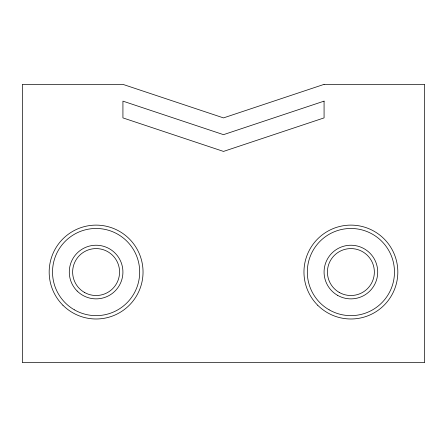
<?xml version="1.0" encoding="UTF-8"?>
<svg xmlns="http://www.w3.org/2000/svg" width="447" height="447" viewBox="0 0 447 447"><rect width="100%" height="100%" fill="white"/><g stroke="black" fill="none" stroke-linecap="round" stroke-linejoin="round"><path stroke-width="0.67" d="M324.075 84.371L223.5 117.896L122.925 84.371L22.35 84.371L22.35 362.629L424.65 362.629L424.65 84.371L324.075 84.371M324.075 101.134L223.5 134.659L122.925 101.134L122.925 117.896L223.5 151.421L324.075 117.896L324.075 101.134M329.104 309.799A43.582 43.582 0 0 0 394.477 272.055A43.582 43.582 0 0 0 329.104 234.312A43.582 43.582 0 0 0 329.104 309.799M337.485 295.283A26.82 26.82 0 0 0 377.715 272.055A26.82 26.82 0 0 0 337.485 248.828A26.82 26.82 0 0 0 337.485 295.283M74.314 309.799A43.582 43.582 0 0 0 139.688 272.055A43.582 43.582 0 0 0 74.314 234.312A43.582 43.582 0 0 0 74.314 309.799M77.141 291.019A26.82 26.82 0 0 0 122.009 278.995A26.82 26.82 0 0 0 89.165 246.146A26.82 26.82 0 0 0 77.141 291.019M84.371 292.377A23.467 23.467 0 0 0 119.572 272.055A23.467 23.467 0 0 0 84.371 251.728A23.467 23.467 0 0 0 84.371 292.377M339.161 292.377A23.467 23.467 0 0 0 374.362 272.055A23.467 23.467 0 0 0 339.161 251.728A23.467 23.467 0 0 0 339.161 292.377M62.915 305.24A46.935 46.935 0 0 0 141.442 284.203A46.935 46.935 0 0 0 83.958 226.718A46.935 46.935 0 0 0 62.915 305.24M317.705 305.24A46.935 46.935 0 0 0 396.232 284.203A46.935 46.935 0 0 0 338.748 226.718A46.935 46.935 0 0 0 317.705 305.24"/></g></svg>
